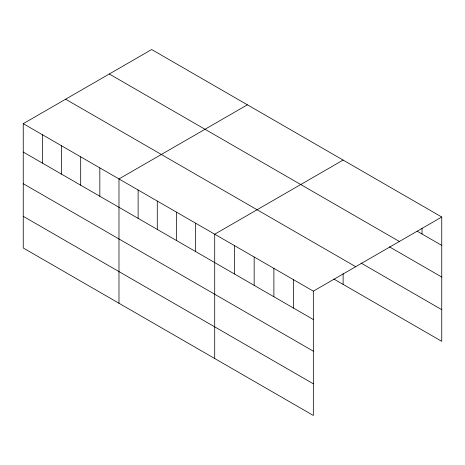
<?xml version="1.0" encoding="UTF-8"?>
<svg xmlns="http://www.w3.org/2000/svg" width="465" height="465" viewBox="0 0 465 465"><rect width="100%" height="100%" fill="white"/><g stroke="black" fill="none" stroke-linecap="round" stroke-linejoin="round"><path stroke-width="0.7" d="M23.25 123.673L313.34 291.154L313.34 415.466L23.25 247.984L23.25 123.673L151.66 49.534L441.75 217.016L441.75 341.327L333.853 279.035M247.392 104.805L118.982 178.938L118.982 303.25M343.118 160.07L214.708 234.209L214.708 358.521M313.34 291.154L441.75 217.016M417.093 231.152L441.75 245.392M109.287 73.999L399.377 241.48M389.35 246.799L441.75 277.047M360.997 263.045L441.75 309.667M65.623 99.208L355.713 266.689M23.25 152.043L313.34 319.525M23.25 183.704L313.34 351.185M23.25 216.324L313.34 383.805M422.022 228.327L422.022 234M343.118 273.594L343.118 284.382M293.613 279.761L293.613 308.138M273.891 268.375L273.891 296.746M254.163 256.988L254.163 285.359M234.436 245.596L234.436 273.972M195.562 223.154L195.562 251.53M176.415 212.104L176.415 240.475M157.275 201.049L157.275 229.419M138.128 189.993L138.128 218.364M99.835 167.888L99.835 196.259M80.689 156.833L80.689 185.204M61.543 145.778L61.543 174.148M42.396 134.722L42.396 163.099"/></g></svg>
